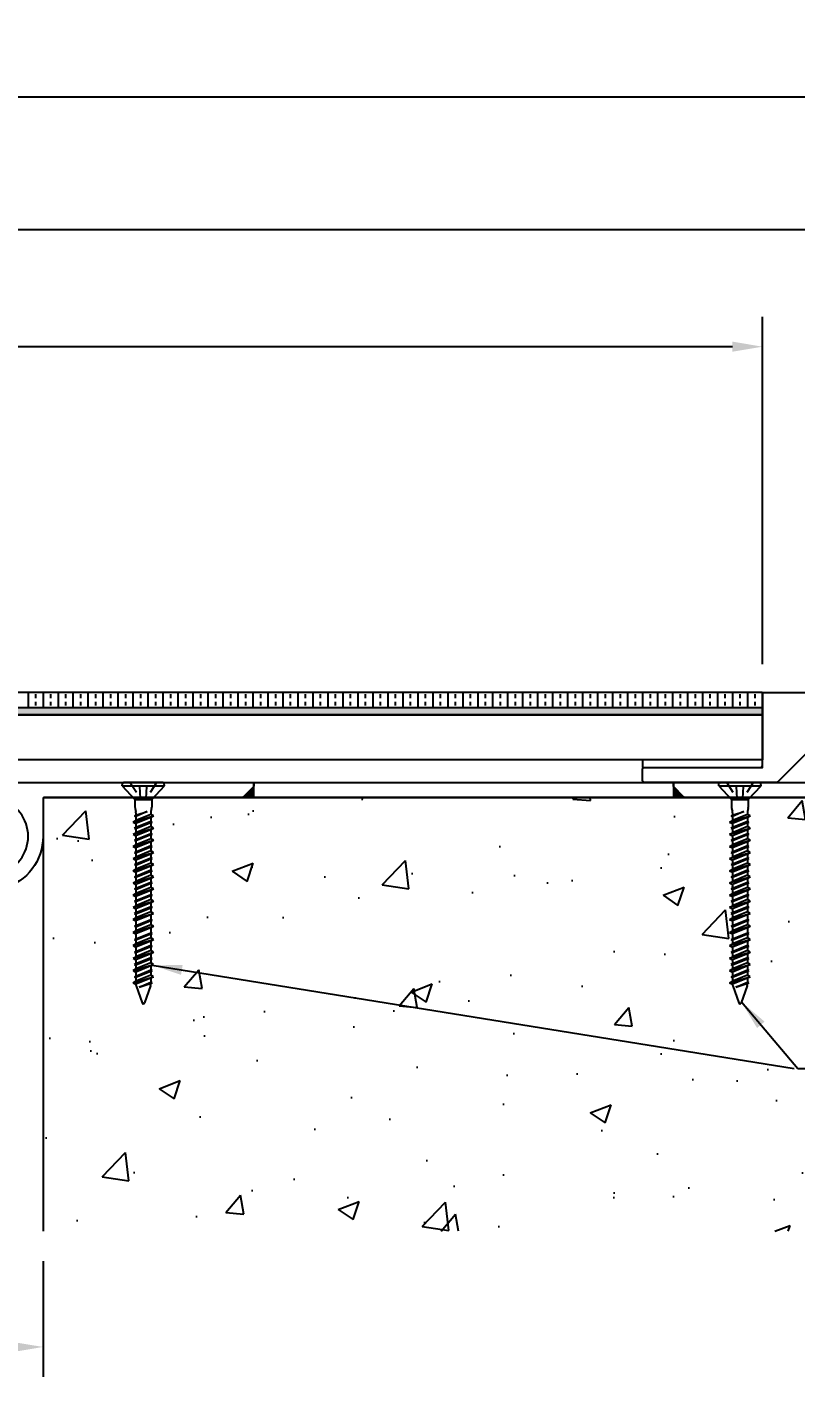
# Model space of a CAD drawing. Header units: inches. Extents: x -5.9 to 63.4, y -1.5 to 12.
# Drawn here: x 17.72 to 24.13, y -1.34 to 10.04 of the extents above; entities that cross this region are included whole.
import ezdxf

# ---------------------------------------------------------------- set-up
doc = ezdxf.new("R2010")
doc.units = ezdxf.units.IN
doc.header["$MEASUREMENT"] = 0
doc.linetypes.add('DASHED', pattern=[0.75, 0.5, -0.25])
for name, color, linetype in [('Anchors', 4, 'Continuous'), ('Conditions', 1, 'Continuous'), ('Dimensions', 3, 'Continuous'), ('Metals', 7, 'Continuous'), ('Text', 2, 'Continuous')]:
    doc.layers.add(name, color=color, linetype=linetype)
doc.styles.add('ARIAL', font='arial.ttf')
doc.dimstyles.new('Arial', dxfattribs={"dimtxt": 0.25, "dimasz": 0.25, "dimexe": 0.25, "dimexo": 0.25, "dimgap": 0.25, "dimtad": 0, "dimtih": 1, "dimtoh": 1, "dimdec": 4, "dimzin": 0, "dimdsep": 46, "dimlunit": 4, "dimtxsty": 'ARIAL', "dimcen": 0.25, "dimadec": 0, "dimazin": 0, "dimtfac": 1, "dimtdec": 4, "dimtofl": 0, "dimtmove": 0, "dimatfit": 3, "dimfxl": 0, "dimfrac": 2, "dimtolj": 1, "dimtzin": 0, "dimarcsym": 0})

# ---------------------------------------------------------------- blocks, each defined once
blk = doc.blocks.new('*D12')
at = {"layer": 'Defpoints', "color": 0}
for p in [(5.854, 0), (17.854, 0), (17.854, -0.965)]:
    blk.add_point(p, dxfattribs=at)
at = {"layer": 'Dimensions', "color": 0, "lineweight": -2}
for p, q in [((5.854, -0.25), (5.854, -1.215)), ((17.854, -0.25), (17.854, -1.215)), ((6.104, -0.965), (10.895, -0.965)), ((17.604, -0.965), (12.828, -0.965))]:
    blk.add_line(p, q, dxfattribs=at)
at = {"layer": 'Dimensions', "color": 0}
for points in [[(6.104, -0.924), (6.104, -1.007), (5.854, -0.965)], [(17.604, -0.924), (17.604, -1.007), (17.854, -0.965)]]:
    blk.add_solid(points, dxfattribs=at)
at = {"layer": 'Dimensions', "color": 0, "insert": (11.861, -0.965), "char_height": 0.25, "attachment_point": 5, "style": 'ARIAL'}
blk.add_mtext("\\A1;1'\\P [305mm]", dxfattribs=at)
blk = doc.blocks.new('*D13')
at = {"layer": 'Defpoints', "color": 0}
for p in [(25.454, 9.456), (-1.746, 4.482), (25.454, 4.482)]:
    blk.add_point(p, dxfattribs=at)
at = {"layer": 'Dimensions', "color": 0, "lineweight": -2}
for p, q in [((-1.746, 4.732), (-1.746, 9.706)), ((25.454, 4.732), (25.454, 9.706)), ((-1.496, 9.456), (10.942, 9.456)), ((25.204, 9.456), (12.887, 9.456))]:
    blk.add_line(p, q, dxfattribs=at)
at = {"layer": 'Dimensions', "color": 0}
for points in [[(-1.496, 9.498), (-1.496, 9.415), (-1.746, 9.456)], [(25.204, 9.498), (25.204, 9.415), (25.454, 9.456)]]:
    blk.add_solid(points, dxfattribs=at)
at = {"layer": 'Dimensions', "color": 0, "insert": (11.914, 9.456), "char_height": 0.25, "attachment_point": 5, "style": 'ARIAL'}
blk.add_mtext('\\A1;2\'-3 3/16"\\P [691mm]', dxfattribs=at)
blk = doc.blocks.new('A$C63CB1885')
for p, q in [((-0.176, 0), (-0.175, 0.018)), ((-0.176, 0), (0.176, 0)), ((-0.176, 0), (-0.07, -0.113)), ((-0.163, 0.029), (0.163, 0.029)), ((0.07, -0.113), (0.176, 0)), ((0.176, 0), (0.175, 0.018)), ((-0.07, -0.113), (0.07, -0.113)), ((-0.07, -0.113), (-0.07, -0.18)), ((0.07, -0.113), (0.07, -0.18)), ((-0.074, -0.251), (0.032, -0.215)), ((-0.069, -0.189), (-0.063, -0.215)), ((-0.062, -0.245), (0.032, -0.215)), ((0.032, -0.215), (-0.062, -0.257)), ((-0.062, -0.225), (-0.062, -0.245)), ((0.062, -0.225), (0.062, -0.238)), ((0.069, -0.189), (0.063, -0.215)), ((-0.086, -0.302), (0.086, -0.251)), ((-0.086, -0.302), (-0.062, -0.289)), ((-0.086, -0.302), (-0.062, -0.315)), ((-0.074, -0.251), (-0.062, -0.245)), ((-0.074, -0.251), (-0.062, -0.257)), ((-0.074, -0.353), (0.074, -0.302)), ((0.062, -0.238), (-0.062, -0.289)), ((-0.062, -0.257), (-0.062, -0.289)), ((0.062, -0.264), (-0.062, -0.315)), ((-0.062, -0.346), (0.062, -0.296)), ((0.062, -0.308), (-0.062, -0.359)), ((-0.062, -0.315), (-0.062, -0.346)), ((0.062, -0.34), (-0.062, -0.391)), ((0.086, -0.251), (0.062, -0.238)), ((0.086, -0.251), (0.062, -0.264)), ((0.062, -0.264), (0.062, -0.296)), ((0.074, -0.302), (0.062, -0.296)), ((0.074, -0.302), (0.062, -0.308)), ((0.062, -0.308), (0.062, -0.34)), ((0.086, -0.353), (0.062, -0.34)), ((-0.086, -0.403), (0.086, -0.353)), ((-0.086, -0.403), (-0.062, -0.391)), ((-0.086, -0.403), (-0.062, -0.416)), ((-0.086, -0.505), (0.086, -0.454)), ((-0.074, -0.353), (-0.062, -0.346)), ((-0.074, -0.353), (-0.062, -0.359)), ((-0.074, -0.454), (0.074, -0.403)), ((-0.074, -0.454), (-0.062, -0.448)), ((-0.074, -0.454), (-0.062, -0.46)), ((-0.062, -0.359), (-0.062, -0.391)), ((0.062, -0.366), (-0.062, -0.416)), ((-0.062, -0.448), (0.062, -0.397)), ((0.062, -0.41), (-0.062, -0.46)), ((-0.062, -0.416), (-0.062, -0.448)), ((0.062, -0.441), (-0.062, -0.492)), ((0.086, -0.353), (0.062, -0.366)), ((0.062, -0.366), (0.062, -0.397)), ((0.074, -0.403), (0.062, -0.397)), ((0.074, -0.403), (0.062, -0.41)), ((0.062, -0.41), (0.062, -0.441)), ((0.086, -0.454), (0.062, -0.441)), ((0.086, -0.454), (0.062, -0.467)), ((-0.086, -0.505), (-0.062, -0.492)), ((-0.086, -0.505), (-0.062, -0.518)), ((-0.086, -0.607), (0.086, -0.556)), ((-0.074, -0.556), (0.074, -0.505)), ((-0.074, -0.556), (-0.062, -0.55)), ((-0.074, -0.556), (-0.062, -0.562)), ((-0.062, -0.46), (-0.062, -0.492)), ((0.062, -0.467), (-0.062, -0.518)), ((-0.062, -0.55), (0.062, -0.499)), ((0.062, -0.511), (-0.062, -0.562)), ((-0.062, -0.518), (-0.062, -0.55)), ((0.062, -0.543), (-0.062, -0.594)), ((-0.062, -0.562), (-0.062, -0.594)), ((0.062, -0.569), (-0.062, -0.619)), ((0.062, -0.467), (0.062, -0.499)), ((0.074, -0.505), (0.062, -0.499)), ((0.074, -0.505), (0.062, -0.511)), ((0.062, -0.511), (0.062, -0.543)), ((0.086, -0.556), (0.062, -0.543)), ((0.086, -0.556), (0.062, -0.569)), ((0.062, -0.569), (0.062, -0.6)), ((-0.086, -0.607), (-0.062, -0.594)), ((-0.086, -0.607), (-0.062, -0.619)), ((-0.086, -0.708), (0.086, -0.657)), ((-0.074, -0.657), (0.074, -0.607)), ((-0.074, -0.657), (-0.062, -0.651)), ((-0.074, -0.657), (-0.062, -0.664)), ((-0.062, -0.651), (0.062, -0.6)), ((0.062, -0.613), (-0.062, -0.664)), ((-0.062, -0.619), (-0.062, -0.651)), ((0.062, -0.644), (-0.062, -0.695)), ((-0.062, -0.664), (-0.062, -0.695)), ((0.062, -0.67), (-0.062, -0.721)), ((0.074, -0.607), (0.062, -0.6)), ((0.074, -0.607), (0.062, -0.613)), ((0.062, -0.613), (0.062, -0.644)), ((0.086, -0.657), (0.062, -0.644)), ((0.086, -0.657), (0.062, -0.67)), ((0.062, -0.67), (0.062, -0.702)), ((-0.086, -0.708), (-0.062, -0.695)), ((-0.086, -0.708), (-0.062, -0.721)), ((-0.086, -0.81), (0.086, -0.759)), ((-0.074, -0.759), (0.074, -0.708)), ((-0.074, -0.759), (-0.062, -0.753)), ((-0.074, -0.759), (-0.062, -0.765)), ((-0.062, -0.753), (0.062, -0.702)), ((0.062, -0.714), (-0.062, -0.765)), ((-0.062, -0.721), (-0.062, -0.753)), ((0.062, -0.746), (-0.062, -0.797)), ((-0.062, -0.765), (-0.062, -0.797)), ((0.062, -0.772), (-0.062, -0.823)), ((0.074, -0.708), (0.062, -0.702)), ((0.074, -0.708), (0.062, -0.714)), ((0.062, -0.714), (0.062, -0.746)), ((0.086, -0.759), (0.062, -0.746)), ((0.086, -0.759), (0.062, -0.772)), ((0.062, -0.772), (0.062, -0.804)), ((-0.086, -0.81), (-0.062, -0.797)), ((-0.086, -0.81), (-0.062, -0.823)), ((-0.086, -0.911), (0.086, -0.86)), ((-0.086, -0.911), (-0.062, -0.898)), ((-0.074, -0.86), (0.074, -0.81)), ((-0.074, -0.86), (-0.062, -0.854)), ((-0.074, -0.86), (-0.062, -0.867)), ((-0.062, -0.854), (0.062, -0.804)), ((0.062, -0.816), (-0.062, -0.867)), ((-0.062, -0.823), (-0.062, -0.854)), ((0.062, -0.848), (-0.062, -0.898)), ((-0.062, -0.867), (-0.062, -0.898)), ((0.062, -0.873), (-0.062, -0.924)), ((-0.062, -0.956), (0.062, -0.905)), ((0.074, -0.81), (0.062, -0.804)), ((0.074, -0.81), (0.062, -0.816)), ((0.062, -0.816), (0.062, -0.848)), ((0.086, -0.86), (0.062, -0.848)), ((0.086, -0.86), (0.062, -0.873)), ((0.062, -0.873), (0.062, -0.905)), ((0.074, -0.911), (0.062, -0.905)), ((-0.086, -0.911), (-0.062, -0.924)), ((-0.086, -1.013), (0.086, -0.962)), ((-0.086, -1.013), (-0.062, -1)), ((-0.086, -1.013), (-0.062, -1.026)), ((-0.074, -0.962), (0.074, -0.911)), ((-0.074, -0.962), (-0.062, -0.956)), ((-0.074, -0.962), (-0.062, -0.968)), ((-0.074, -1.064), (0.074, -1.013)), ((0.062, -0.917), (-0.062, -0.968)), ((-0.062, -0.924), (-0.062, -0.956)), ((0.062, -0.949), (-0.062, -1)), ((-0.062, -0.968), (-0.062, -1)), ((0.062, -0.975), (-0.062, -1.026)), ((-0.062, -1.057), (0.062, -1.007)), ((0.062, -1.019), (-0.062, -1.07)), ((0.074, -0.911), (0.062, -0.917)), ((0.062, -0.917), (0.062, -0.949)), ((0.086, -0.962), (0.062, -0.949)), ((0.086, -0.962), (0.062, -0.975)), ((0.062, -0.975), (0.062, -1.007)), ((0.074, -1.013), (0.062, -1.007)), ((0.074, -1.013), (0.062, -1.019)), ((0.062, -1.019), (0.062, -1.051)), ((-0.086, -1.114), (0.086, -1.064)), ((-0.086, -1.114), (-0.062, -1.101)), ((-0.086, -1.114), (-0.062, -1.127)), ((-0.074, -1.064), (-0.062, -1.057)), ((-0.074, -1.064), (-0.062, -1.07)), ((-0.074, -1.171), (0.074, -1.121)), ((-0.062, -1.026), (-0.062, -1.057)), ((0.062, -1.051), (-0.062, -1.101)), ((-0.062, -1.07), (-0.062, -1.101)), ((0.062, -1.077), (-0.062, -1.127)), ((-0.062, -1.165), (0.062, -1.115)), ((0.062, -1.127), (-0.062, -1.178)), ((-0.062, -1.127), (-0.062, -1.165)), ((0.086, -1.064), (0.062, -1.051)), ((0.086, -1.064), (0.062, -1.077)), ((0.062, -1.077), (0.062, -1.115)), ((0.074, -1.121), (0.062, -1.115)), ((0.074, -1.121), (0.062, -1.127)), ((0.062, -1.127), (0.062, -1.159)), ((-0.086, -1.222), (0.086, -1.171)), ((-0.086, -1.222), (-0.062, -1.209)), ((-0.086, -1.222), (-0.062, -1.235)), ((-0.074, -1.171), (-0.062, -1.165)), ((-0.074, -1.171), (-0.062, -1.178)), ((-0.074, -1.282), (0.074, -1.231)), ((0.062, -1.159), (-0.062, -1.209)), ((-0.062, -1.178), (-0.062, -1.209)), ((0.062, -1.184), (-0.062, -1.235)), ((-0.062, -1.275), (0.062, -1.225)), ((-0.062, -1.235), (-0.062, -1.275)), ((0.062, -1.237), (-0.062, -1.288)), ((0.086, -1.171), (0.062, -1.159)), ((0.086, -1.171), (0.062, -1.184)), ((0.062, -1.184), (0.062, -1.225)), ((0.074, -1.231), (0.062, -1.225)), ((0.074, -1.231), (0.062, -1.237)), ((0.062, -1.237), (0.062, -1.269)), ((-0.086, -1.332), (0.086, -1.282)), ((-0.086, -1.332), (-0.062, -1.319)), ((-0.086, -1.332), (-0.062, -1.345)), ((-0.074, -1.282), (-0.062, -1.275)), ((-0.074, -1.282), (-0.062, -1.288)), ((-0.074, -1.387), (0.074, -1.336)), ((0.062, -1.269), (-0.062, -1.319)), ((-0.062, -1.288), (-0.062, -1.319)), ((0.062, -1.295), (-0.062, -1.345)), ((-0.062, -1.381), (0.062, -1.33)), ((0.062, -1.343), (-0.062, -1.393)), ((-0.062, -1.345), (-0.062, -1.381)), ((0.086, -1.282), (0.062, -1.269)), ((0.086, -1.282), (0.062, -1.295)), ((0.062, -1.295), (0.062, -1.33)), ((0.074, -1.336), (0.062, -1.33)), ((0.074, -1.336), (0.062, -1.343)), ((0.062, -1.343), (0.062, -1.374)), ((-0.086, -1.438), (0.086, -1.387)), ((-0.086, -1.438), (-0.062, -1.425)), ((-0.086, -1.438), (-0.062, -1.451)), ((-0.074, -1.387), (-0.062, -1.381)), ((-0.074, -1.387), (-0.062, -1.393)), ((-0.074, -1.489), (0.074, -1.439)), ((0.062, -1.374), (-0.062, -1.425)), ((-0.062, -1.393), (-0.062, -1.425)), ((0.062, -1.4), (-0.062, -1.451)), ((-0.062, -1.483), (0.062, -1.433)), ((0.062, -1.445), (-0.062, -1.496)), ((-0.062, -1.451), (-0.062, -1.483)), ((0.062, -1.477), (-0.062, -1.527)), ((0.086, -1.387), (0.062, -1.374)), ((0.086, -1.387), (0.062, -1.4)), ((0.062, -1.4), (0.062, -1.433)), ((0.074, -1.439), (0.062, -1.433)), ((0.074, -1.439), (0.062, -1.445)), ((0.062, -1.445), (0.062, -1.477)), ((0.086, -1.489), (0.062, -1.477)), ((-0.086, -1.54), (0.086, -1.489)), ((-0.086, -1.54), (-0.062, -1.527)), ((-0.086, -1.54), (-0.062, -1.553)), ((-0.086, -1.643), (0.086, -1.592)), ((-0.074, -1.489), (-0.062, -1.483)), ((-0.074, -1.489), (-0.062, -1.496)), ((-0.074, -1.592), (0.074, -1.541)), ((-0.074, -1.592), (-0.062, -1.586)), ((-0.074, -1.592), (-0.062, -1.598)), ((-0.062, -1.496), (-0.062, -1.527)), ((0.062, -1.502), (-0.062, -1.553)), ((-0.062, -1.586), (0.062, -1.535)), ((0.062, -1.547), (-0.062, -1.598)), ((-0.062, -1.553), (-0.062, -1.586)), ((0.062, -1.579), (-0.062, -1.63)), ((0.086, -1.489), (0.062, -1.502)), ((0.062, -1.502), (0.062, -1.535)), ((0.074, -1.541), (0.062, -1.535)), ((0.074, -1.541), (0.062, -1.547)), ((0.062, -1.547), (0.062, -1.579)), ((0.086, -1.592), (0.062, -1.579)), ((0.086, -1.592), (0.062, -1.605)), ((-0.086, -1.643), (-0.062, -1.63)), ((-0.086, -1.643), (-0.062, -1.655)), ((-0.062, -1.598), (-0.062, -1.63)), ((0.062, -1.605), (-0.062, -1.655)), ((-0.06, -1.668), (-0.01, -1.81)), ((-0.034, -1.679), (0.062, -1.636)), ((-0.034, -1.679), (0.074, -1.643)), ((0.062, -1.649), (-0.034, -1.679)), ((0.06, -1.668), (0.01, -1.81)), ((0.062, -1.605), (0.062, -1.652)), ((0.074, -1.643), (0.062, -1.636)), ((0.074, -1.643), (0.062, -1.649))]:
    blk.add_line(p, q)
at = {"linetype": 'DASHED', "ltscale": 0.025}
for p, q in [((-0.113, 0.029), (-0.024, -0.106)), ((-0.024, -0.106), (-0.031, 0.028)), ((0.024, -0.106), (0.031, 0.029)), ((0.112, 0.029), (0.024, -0.106)), ((-0.024, -0.106), (0.024, -0.106))]:
    blk.add_line(p, q, dxfattribs=at)
for centre, radius, start, end in [((-0.163, 0.017), 0.0112, 90, 175), ((0.163, 0.017), 0.0112, 5, 90), ((-0.023, -0.18), 0.0465, 180, 191.9357), ((-0.109, -0.225), 0.0465, 0, 11.9357), ((0.109, -0.225), 0.0465, 168.0643, 180), ((0.023, -0.18), 0.0465, 348.0643, 0), ((-0.016, -1.652), 0.0465, 183.9476, 199.3058), ((0.016, -1.652), 0.0465, 340.6942, 0), ((0, -1.806), 0.0106, 204.1001, 335.8999)]:
    blk.add_arc(centre, radius, start, end)
blk = doc.blocks.new('TF316134')
blk.add_blockref('A$C63CB1885', (0, -0.0285))
blk = doc.blocks.new('NB703')
at = {"linetype": 'Continuous', "flags": 128}
blk.add_lwpolyline([(-0.552, 0), (0.553, 0, 0.414214), (0.563, 0.01), (0.563, 0.74, -0.414214), (0.573, 0.75), (0.882, 0.75, -0.198912), (0.889, 0.747), (1.555, 0.08, -0.065543), (1.557, 0.078), (1.599, 0.005, 0.267949), (1.608, 0), (2.686, 0, 0.198912), (2.693, 0.003), (2.78, 0.09), (2.78, 0.115, 0.414214), (2.77, 0.125), (1.68, 0.125, -0.267949), (1.671, 0.13), (1.657, 0.155, 0.065543), (1.655, 0.157), (0.94, 0.872, 0.198912), (0.933, 0.875), (0.447, 0.875, 0.414214), (0.437, 0.865), (0.437, 0.135, -0.414214), (0.428, 0.125), (-0.552, 0.125, 0.414214), (-0.562, 0.115), (-0.562, 0.01, 0.414214)], format="xyb", close=True, dxfattribs=at)
blk = doc.blocks.new('*D17')
at = {"layer": 'Defpoints', "color": 0}
for p in [(-1, 8.349), (-1, 4.477), (24.708, 4.477)]:
    blk.add_point(p, dxfattribs=at)
at = {"layer": 'Dimensions', "color": 0, "lineweight": -2}
for p, q in [((-1, 4.727), (-1, 8.599)), ((24.708, 4.727), (24.708, 8.599)), ((-0.75, 8.349), (10.802, 8.349)), ((24.458, 8.349), (12.942, 8.349))]:
    blk.add_line(p, q, dxfattribs=at)
at = {"layer": 'Dimensions', "color": 0}
for points in [[(-0.75, 8.391), (-0.75, 8.308), (-1, 8.349)], [(24.458, 8.391), (24.458, 8.308), (24.708, 8.349)]]:
    blk.add_solid(points, dxfattribs=at)
at = {"layer": 'Dimensions', "color": 0, "insert": (11.872, 8.349), "char_height": 0.25, "attachment_point": 5, "style": 'ARIAL'}
blk.add_mtext('\\A1;2\'-1 11/16"\\P [653mm]', dxfattribs=at)
blk = doc.blocks.new('PS212A')
at = {"linetype": 'Continuous', "flags": 128}
blk.add_lwpolyline([(0.45, 0.125), (-1.747, 0.125, 0.414214), (-1.757, 0.115), (-1.757, 0.094, 0.198912), (-1.754, 0.087), (-1.67, 0.003, 0.198912), (-1.663, 0), (-0.01, 0, -0.414214), (0, -0.01), (0, -0.325, 0.758338), (0.834, -0.559, 0.420887), (0.831, -0.545), (0.74, -0.492, 0.405496), (0.726, -0.496, -3.520953), (0.726, -0.154, 0.405496), (0.74, -0.158), (0.831, -0.105, 0.420887), (0.834, -0.091, 0.261868)], format="xyb", close=True, dxfattribs=at)
blk = doc.blocks.new('NBT123')
blk.add_lwpolyline([(-0.985, 0.61, 0.414214), (-1, 0.625), (-1.824, 0.625, 0.668179), (-1.834, 0.599), (-1.114, -0.121, 0.198912), (-1.104, -0.125), (0, -0.125, 0.414214), (0.015, -0.11), (0.015, -0.015, 0.414214), (0, 0), (-0.97, 0, -0.414214), (-0.985, 0.015)], format="xyb", close=True)
blk = doc.blocks.new('*D20')
at = {"layer": 'Defpoints', "color": 0}
for p in [(23.854, 7.375), (-0.146, 4.477), (23.854, 4.477)]:
    blk.add_point(p, dxfattribs=at)
at = {"layer": 'Dimensions', "color": 0, "lineweight": -2}
for p, q in [((-0.146, 4.727), (-0.146, 7.625)), ((23.854, 4.727), (23.854, 7.625)), ((0.104, 7.375), (10.932, 7.375)), ((23.604, 7.375), (12.865, 7.375))]:
    blk.add_line(p, q, dxfattribs=at)
at = {"layer": 'Dimensions', "color": 0}
for points in [[(0.104, 7.417), (0.104, 7.333), (-0.146, 7.375)], [(23.604, 7.417), (23.604, 7.333), (23.854, 7.375)]]:
    blk.add_solid(points, dxfattribs=at)
at = {"layer": 'Dimensions', "color": 0, "insert": (11.898, 7.375), "char_height": 0.25, "attachment_point": 5, "style": 'ARIAL'}
blk.add_mtext("\\A1;2'\\P [610mm]", dxfattribs=at)
blk = doc.blocks.new('*U34')
for p, q in [((24, 0.125), (0, 0.125)), ((17.875, 0.125), (17.875, 0)), ((18, 0.125), (18, 0)), ((18.125, 0.125), (18.125, 0)), ((18.25, 0.125), (18.25, 0)), ((18.375, 0.125), (18.375, 0)), ((18.5, 0.125), (18.5, 0)), ((18.625, 0.125), (18.625, 0)), ((18.75, 0.125), (18.75, 0)), ((18.875, 0.125), (18.875, 0)), ((19, 0.125), (19, 0)), ((19.125, 0.125), (19.125, 0)), ((19.25, 0.125), (19.25, 0)), ((19.375, 0.125), (19.375, 0)), ((19.5, 0.125), (19.5, 0)), ((19.625, 0.125), (19.625, 0)), ((19.75, 0.125), (19.75, 0)), ((19.875, 0.125), (19.875, 0)), ((20, 0.125), (20, 0)), ((20.125, 0.125), (20.125, 0)), ((20.25, 0.125), (20.25, 0)), ((20.375, 0.125), (20.375, 0)), ((20.5, 0.125), (20.5, 0)), ((20.625, 0.125), (20.625, 0)), ((20.75, 0.125), (20.75, 0)), ((20.875, 0.125), (20.875, 0)), ((21, 0.125), (21, 0)), ((21.125, 0.125), (21.125, 0)), ((21.25, 0.125), (21.25, 0)), ((21.375, 0.125), (21.375, 0)), ((21.5, 0.125), (21.5, 0)), ((21.625, 0.125), (21.625, 0)), ((21.75, 0.125), (21.75, 0)), ((21.875, 0.125), (21.875, 0)), ((22, 0.125), (22, 0)), ((22.125, 0.125), (22.125, 0)), ((22.25, 0.125), (22.25, 0)), ((22.375, 0.125), (22.375, 0)), ((22.5, 0.125), (22.5, 0)), ((22.625, 0.125), (22.625, 0)), ((22.75, 0.125), (22.75, 0)), ((22.875, 0.125), (22.875, 0)), ((23, 0.125), (23, 0)), ((23.125, 0.125), (23.125, 0)), ((23.25, 0.125), (23.25, 0)), ((23.375, 0.125), (23.375, 0)), ((23.5, 0.125), (23.5, 0)), ((23.625, 0.125), (23.625, 0)), ((23.75, 0.125), (23.75, 0)), ((23.875, 0.125), (23.875, 0)), ((24, 0), (24, 0.125)), ((24, 0.125), (24, 0)), ((24, 0.125), (24, 0)), ((0, 0), (24, 0)), ((17.9375, 0.109375), (17.9375, 0.078125)), ((17.9375, 0.046875), (17.9375, 0.015625)), ((18.0625, 0.109375), (18.0625, 0.078125)), ((18.0625, 0.046875), (18.0625, 0.015625)), ((18.1875, 0.109375), (18.1875, 0.078125)), ((18.1875, 0.046875), (18.1875, 0.015625)), ((18.3125, 0.109375), (18.3125, 0.078125)), ((18.3125, 0.046875), (18.3125, 0.015625)), ((18.4375, 0.109375), (18.4375, 0.078125)), ((18.4375, 0.046875), (18.4375, 0.015625)), ((18.5625, 0.109375), (18.5625, 0.078125)), ((18.5625, 0.046875), (18.5625, 0.015625)), ((18.6875, 0.109375), (18.6875, 0.078125)), ((18.6875, 0.046875), (18.6875, 0.015625)), ((18.8125, 0.109375), (18.8125, 0.078125)), ((18.8125, 0.046875), (18.8125, 0.015625)), ((18.9375, 0.109375), (18.9375, 0.078125)), ((18.9375, 0.046875), (18.9375, 0.015625)), ((19.0625, 0.109375), (19.0625, 0.078125)), ((19.0625, 0.046875), (19.0625, 0.015625)), ((19.1875, 0.109375), (19.1875, 0.078125)), ((19.1875, 0.046875), (19.1875, 0.015625)), ((19.3125, 0.109375), (19.3125, 0.078125)), ((19.3125, 0.046875), (19.3125, 0.015625)), ((19.4375, 0.109375), (19.4375, 0.078125)), ((19.4375, 0.046875), (19.4375, 0.015625)), ((19.5625, 0.109375), (19.5625, 0.078125)), ((19.5625, 0.046875), (19.5625, 0.015625)), ((19.6875, 0.109375), (19.6875, 0.078125)), ((19.6875, 0.046875), (19.6875, 0.015625)), ((19.8125, 0.109375), (19.8125, 0.078125)), ((19.8125, 0.046875), (19.8125, 0.015625)), ((19.9375, 0.109375), (19.9375, 0.078125)), ((19.9375, 0.046875), (19.9375, 0.015625)), ((20.0625, 0.109375), (20.0625, 0.078125)), ((20.0625, 0.046875), (20.0625, 0.015625)), ((20.1875, 0.109375), (20.1875, 0.078125)), ((20.1875, 0.046875), (20.1875, 0.015625)), ((20.3125, 0.109375), (20.3125, 0.078125)), ((20.3125, 0.046875), (20.3125, 0.015625)), ((20.4375, 0.109375), (20.4375, 0.078125)), ((20.4375, 0.046875), (20.4375, 0.015625)), ((20.5625, 0.109375), (20.5625, 0.078125)), ((20.5625, 0.046875), (20.5625, 0.015625)), ((20.6875, 0.109375), (20.6875, 0.078125)), ((20.6875, 0.046875), (20.6875, 0.015625)), ((20.8125, 0.109375), (20.8125, 0.078125)), ((20.8125, 0.046875), (20.8125, 0.015625)), ((20.9375, 0.109375), (20.9375, 0.078125)), ((20.9375, 0.046875), (20.9375, 0.015625)), ((21.0625, 0.109375), (21.0625, 0.078125)), ((21.0625, 0.046875), (21.0625, 0.015625)), ((21.1875, 0.109375), (21.1875, 0.078125)), ((21.1875, 0.046875), (21.1875, 0.015625)), ((21.3125, 0.109375), (21.3125, 0.078125)), ((21.3125, 0.046875), (21.3125, 0.015625)), ((21.4375, 0.109375), (21.4375, 0.078125)), ((21.4375, 0.046875), (21.4375, 0.015625)), ((21.5625, 0.109375), (21.5625, 0.078125)), ((21.5625, 0.046875), (21.5625, 0.015625)), ((21.6875, 0.109375), (21.6875, 0.078125)), ((21.6875, 0.046875), (21.6875, 0.015625)), ((21.8125, 0.109375), (21.8125, 0.078125)), ((21.8125, 0.046875), (21.8125, 0.015625)), ((21.9375, 0.109375), (21.9375, 0.078125)), ((21.9375, 0.046875), (21.9375, 0.015625)), ((22.0625, 0.109375), (22.0625, 0.078125)), ((22.0625, 0.046875), (22.0625, 0.015625)), ((22.1875, 0.109375), (22.1875, 0.078125)), ((22.1875, 0.046875), (22.1875, 0.015625)), ((22.3125, 0.109375), (22.3125, 0.078125)), ((22.3125, 0.046875), (22.3125, 0.015625)), ((22.4375, 0.109375), (22.4375, 0.078125)), ((22.4375, 0.046875), (22.4375, 0.015625)), ((22.5625, 0.109375), (22.5625, 0.078125)), ((22.5625, 0.046875), (22.5625, 0.015625)), ((22.6875, 0.109375), (22.6875, 0.078125)), ((22.6875, 0.046875), (22.6875, 0.015625)), ((22.8125, 0.109375), (22.8125, 0.078125)), ((22.8125, 0.046875), (22.8125, 0.015625)), ((22.9375, 0.109375), (22.9375, 0.078125)), ((22.9375, 0.046875), (22.9375, 0.015625)), ((23.0625, 0.109375), (23.0625, 0.078125)), ((23.0625, 0.046875), (23.0625, 0.015625)), ((23.1875, 0.109375), (23.1875, 0.078125)), ((23.1875, 0.046875), (23.1875, 0.015625)), ((23.3125, 0.109375), (23.3125, 0.078125)), ((23.3125, 0.046875), (23.3125, 0.015625)), ((23.4375, 0.109375), (23.4375, 0.078125)), ((23.4375, 0.046875), (23.4375, 0.015625)), ((23.5625, 0.109375), (23.5625, 0.078125)), ((23.5625, 0.046875), (23.5625, 0.015625)), ((23.6875, 0.109375), (23.6875, 0.078125)), ((23.6875, 0.046875), (23.6875, 0.015625)), ((23.8125, 0.109375), (23.8125, 0.078125)), ((23.8125, 0.046875), (23.8125, 0.015625)), ((23.9375, 0.109375), (23.9375, 0.078125)), ((23.9375, 0.046875), (23.9375, 0.015625))]:
    blk.add_line(p, q)

msp = doc.modelspace()

# ---------------------------------------------------------------- hatches: boundary and pattern name
for points in [[(19.60813, 3.70438, 0.19891237), (19.61106, 3.71145), (19.61106, 3.61733), (19.51693, 3.61733, 0.19891237), (19.524, 3.62026)], [(23.11399, 3.70438, -0.19891237), (23.11106, 3.71145), (23.11106, 3.61733), (23.20518, 3.61733, -0.19891237), (23.19811, 3.62026)]]:
    msp.add_hatch(color=253).paths.add_polyline_path(points)
at = {"layer": 'Conditions'}
msp.add_hatch(color=256, dxfattribs=at).paths.add_polyline_path([(-0.14614, 4.36733), (-0.14614, 4.30483), (23.85386, 4.30483), (23.85386, 4.36733)])
h = msp.add_hatch(dxfattribs=at)
h.set_pattern_fill('AR-CONC', color=256, scale=0.25, style=0)
h.paths.add_polyline_path([(25.89131, 2.7524), (25.89131, 2.78409), (25.86731, 2.79702), (25.89131, 2.80994), (25.89131, 2.84163), (25.87828, 2.84865), (25.89131, 2.85396), (25.89131, 2.88565), (25.86731, 2.89858), (25.89131, 2.9115), (25.89131, 2.9432), (25.87828, 2.95021), (25.89131, 2.95552), (25.89131, 2.98722), (25.86731, 3.00014), (25.89131, 3.01307), (25.89131, 3.04476), (25.87828, 3.05177), (25.89131, 3.05709), (25.89131, 3.08878), (25.86731, 3.1017), (25.89131, 3.11463), (25.89131, 3.14632), (25.87828, 3.15334), (25.89131, 3.15865), (25.89131, 3.19034), (25.86731, 3.20327), (25.89131, 3.21619), (25.89131, 3.24788), (25.87828, 3.2549), (25.89131, 3.26021), (25.89131, 3.2919), (25.86731, 3.30483), (25.89131, 3.31775), (25.89131, 3.34945), (25.87828, 3.35646), (25.89131, 3.36177), (25.89131, 3.39347), (25.86731, 3.40639), (25.89131, 3.41932), (25.89131, 3.45101), (25.87828, 3.45802), (25.89131, 3.46334), (25.89131, 3.49503), (25.86731, 3.50795), (25.89131, 3.52088), (25.89131, 3.55257), (25.87697, 3.56029), (25.88583, 3.56314, 0.32528928), (25.87826, 3.61733), (23.75092, 3.61733), (23.73578, 3.60133), (23.73578, 3.52937), (23.72928, 3.49865, 0.13295553), (23.73064, 3.47439), (23.75228, 3.46273), (23.72828, 3.44981), (23.72828, 3.41812), (23.7413, 3.4111), (23.72828, 3.40579), (23.72828, 3.3741), (23.75228, 3.36117), (23.57978, 3.31039), (23.60379, 3.32332), (23.60379, 3.35501), (23.59075, 3.36202), (23.60378, 3.36734), (23.60378, 3.39903), (23.57978, 3.41195), (23.60378, 3.42488), (23.60378, 3.45657), (23.58943, 3.46429), (23.5983, 3.46714, 0.26122448), (23.60167, 3.5125, -0.0696153), (23.59728, 3.52462), (23.60872, 3.47049), (23.73167, 3.50995), (23.73477, 3.52462, 0.05212645), (23.73578, 3.53423), (23.73578, 3.60133), (23.59628, 3.60133), (23.59628, 3.53423, 0.128787), (23.59838, 3.51076, -0.0696153), (23.60277, 3.49865), (23.59628, 3.52937), (23.59628, 3.60133), (23.58113, 3.61733), (18.77529, 3.61733), (18.76015, 3.60133), (18.76015, 3.52937), (18.75365, 3.49865, 0.13295553), (18.75501, 3.47439), (18.77665, 3.46273), (18.75265, 3.44981), (18.75265, 3.41812), (18.76567, 3.4111), (18.75265, 3.40579), (18.75265, 3.3741), (18.77665, 3.36117), (18.60415, 3.31039), (18.62816, 3.32332), (18.62816, 3.35501), (18.61513, 3.36202), (18.62816, 3.36734), (18.62815, 3.39903), (18.60415, 3.41195), (18.62815, 3.42488), (18.62815, 3.45657), (18.61381, 3.46429), (18.62267, 3.46714, 0.26122448), (18.62604, 3.5125, -0.0696153), (18.62165, 3.52462), (18.6331, 3.47049), (18.75604, 3.50995), (18.75914, 3.52462, 0.05212645), (18.76015, 3.53423), (18.76015, 3.60133), (18.62065, 3.60133), (18.62065, 3.53423, 0.128787), (18.62276, 3.51076, -0.0696153), (18.62714, 3.49865), (18.62065, 3.52937), (18.62065, 3.60133), (18.6055, 3.61733), (17.86386, 3.61733, 0.41421356), (17.85386, 3.60733), (17.85386, 0), (28.45352, 0), (28.45352, 4.30483), (26.60356, 4.30483), (26.60356, 3.61733), (26.02886, 3.61733, 0.27897821), (26.01817, 3.57039), (26.03981, 3.55873), (26.01581, 3.54581), (26.01581, 3.51412), (26.02883, 3.5071), (26.01581, 3.50179), (26.01581, 3.4701), (26.03981, 3.45717), (26.01581, 3.44425), (26.01581, 3.41255), (26.02883, 3.40554), (26.01581, 3.40023), (26.01581, 3.36853), (26.03981, 3.35561), (26.01581, 3.34269), (26.01581, 3.31099), (26.02883, 3.30398), (26.01581, 3.29867), (26.01581, 3.26697), (26.03981, 3.25405), (26.01581, 3.24112), (26.01581, 3.20943), (26.02883, 3.20242), (26.01581, 3.1971), (26.01581, 3.16541), (26.03981, 3.15248), (26.01581, 3.13956), (26.01581, 3.10787), (26.02883, 3.10085), (26.01581, 3.09554), (26.01581, 3.06385), (26.03981, 3.05092), (26.01581, 3.038), (26.01581, 3.0063), (26.02883, 2.99929), (26.01581, 2.99398), (26.01581, 2.96228), (26.03981, 2.94936), (26.01581, 2.93644), (26.01581, 2.90474), (26.02883, 2.89773), (26.01581, 2.89242), (26.01581, 2.86072), (26.03981, 2.8478), (26.01581, 2.83487), (26.01581, 2.80318), (26.02883, 2.79617), (26.01581, 2.79085), (26.01581, 2.75916), (26.03981, 2.74623), (26.01581, 2.73331), (26.01581, 2.70943), (26.02883, 2.70242), (26.01581, 2.6971), (26.01581, 2.66541), (26.03981, 2.65248), (26.01581, 2.63956), (26.01581, 2.60787), (26.02883, 2.60085), (26.01581, 2.59554), (26.01581, 2.56385), (26.03981, 2.55092), (26.01581, 2.538), (26.01581, 2.5063), (26.02883, 2.49929), (26.01581, 2.49398), (26.01581, 2.46228), (26.03981, 2.44936), (26.01581, 2.43644), (26.01581, 2.40474), (26.02883, 2.39773), (26.01581, 2.39242), (26.01581, 2.36072), (26.03981, 2.3478), (26.01581, 2.33487), (26.01581, 2.30318), (26.02883, 2.29617), (26.01581, 2.29085), (26.01581, 2.25916), (26.03981, 2.24623), (26.01581, 2.23331), (26.01581, 2.20162), (26.03014, 2.1939), (26.01581, 2.18929), (26.01581, 2.14876), (25.96378, 2.00024, -0.70927499), (25.94392, 1.99858), (25.89131, 2.14876), (25.89131, 2.18253), (25.86731, 2.19545), (25.89131, 2.20838), (25.89131, 2.24007), (25.87828, 2.24709), (25.89131, 2.2524), (25.89131, 2.28409), (25.86731, 2.29702), (25.89131, 2.30994), (25.89131, 2.34163), (25.87828, 2.34865), (25.89131, 2.35396), (25.89131, 2.38565), (25.86731, 2.39858), (25.89131, 2.4115), (25.89131, 2.4432), (25.87828, 2.45021), (25.89131, 2.45552), (25.89131, 2.48722), (25.86731, 2.50014), (25.89131, 2.51307), (25.89131, 2.54476), (25.87828, 2.55177), (25.89131, 2.55709), (25.89131, 2.58878), (25.86731, 2.6017), (25.89131, 2.61463), (25.89131, 2.64632), (25.87828, 2.65334), (25.89131, 2.65865), (25.89131, 2.68253), (25.86731, 2.69545), (25.89131, 2.70838), (25.89131, 2.74007), (25.87828, 2.74709)])
h.paths.add_polyline_path([(18.77665, 2.7518), (18.75265, 2.73887), (18.75265, 2.70718), (18.76567, 2.70017), (18.75265, 2.69485), (18.75265, 2.66316), (18.77665, 2.65023), (18.75265, 2.63731), (18.75265, 2.5993), (18.76567, 2.59229), (18.75265, 2.58697), (18.75265, 2.55528), (18.77665, 2.54235), (18.75265, 2.52943), (18.75265, 2.48917), (18.76567, 2.48216), (18.75265, 2.47684), (18.75265, 2.44515), (18.77665, 2.43223), (18.75265, 2.4193), (18.75265, 2.38354), (18.76567, 2.37653), (18.75265, 2.37121), (18.75265, 2.33952), (18.77665, 2.32659), (18.75265, 2.31367), (18.75265, 2.28128), (18.76567, 2.27426), (18.75265, 2.26895), (18.75265, 2.23726), (18.77665, 2.22433), (18.75265, 2.21141), (18.75265, 2.17902), (18.76567, 2.172), (18.75265, 2.16669), (18.75265, 2.135), (18.77665, 2.12207), (18.75265, 2.10915), (18.75265, 2.07745), (18.76698, 2.06973), (18.75265, 2.06513), (18.75265, 2.0537), (18.70062, 1.90519, -0.70927499), (18.68076, 1.90352), (18.62613, 2.05945), (18.60415, 2.07129), (18.62826, 2.08427), (18.62825, 2.11595), (18.62816, 2.11591), (18.61513, 2.12292), (18.62825, 2.12827), (18.62825, 2.16058), (18.60415, 2.17355), (18.62825, 2.18653), (18.62825, 2.21821), (18.62816, 2.21817), (18.61513, 2.22518), (18.62824, 2.23053), (18.62824, 2.26284), (18.60415, 2.27581), (18.62824, 2.28879), (18.62824, 2.32046), (18.62816, 2.32043), (18.61513, 2.32744), (18.62824, 2.33279), (18.62823, 2.36848), (18.60415, 2.38145), (18.62823, 2.39441), (18.62823, 2.42609), (18.62816, 2.42606), (18.61513, 2.43308), (18.62823, 2.43842), (18.62823, 2.47861), (18.60415, 2.49157), (18.62822, 2.50454), (18.62822, 2.53622), (18.62816, 2.53619), (18.61513, 2.5432), (18.62822, 2.54854), (18.62822, 2.5865), (18.60415, 2.59945), (18.62822, 2.61241), (18.62821, 2.64409), (18.62816, 2.64407), (18.61513, 2.65108), (18.62821, 2.65642), (18.62821, 2.68806), (18.60415, 2.70102), (18.62821, 2.71397), (18.62821, 2.74565), (18.62816, 2.74563), (18.61513, 2.75265), (18.6282, 2.75798), (18.6282, 2.78963), (18.60415, 2.80258), (18.6282, 2.81553), (18.6282, 2.84721), (18.62816, 2.8472), (18.61513, 2.85421), (18.6282, 2.85954), (18.62819, 2.8912), (18.60415, 2.90414), (18.62819, 2.91709), (18.62819, 2.94877), (18.62816, 2.94876), (18.61513, 2.95577), (18.62819, 2.9611), (18.62819, 2.99276), (18.60415, 3.0057), (18.62818, 3.01865), (18.62818, 3.05033), (18.62816, 3.05032), (18.61513, 3.05733), (18.62818, 3.06266), (18.62818, 3.09433), (18.60415, 3.10727), (18.62818, 3.1202), (18.62817, 3.15189), (18.62816, 3.15188), (18.61513, 3.1589), (18.62817, 3.16422), (18.62817, 3.1959), (18.60415, 3.20883), (18.62817, 3.22176), (18.62817, 3.25345), (18.62816, 3.25345), (18.61513, 3.26046), (18.62816, 3.26578), (18.62816, 3.29747), (18.75265, 3.34825), (18.75265, 3.31655), (18.76567, 3.30954), (18.75265, 3.30423), (18.75265, 3.27253), (18.77665, 3.25961), (18.75265, 3.24669), (18.75265, 3.21499), (18.76567, 3.20798), (18.75265, 3.20267), (18.75265, 3.17097), (18.77665, 3.15805), (18.75265, 3.14512), (18.75265, 3.11343), (18.76567, 3.10642), (18.75265, 3.1011), (18.75265, 3.06941), (18.77665, 3.05648), (18.75265, 3.04356), (18.75265, 3.01187), (18.76567, 3.00485), (18.75265, 2.99954), (18.75265, 2.96785), (18.77665, 2.95492), (18.75265, 2.942), (18.75265, 2.9103), (18.76567, 2.90329), (18.75265, 2.89798), (18.75265, 2.86628), (18.77665, 2.85336), (18.75265, 2.84044), (18.75265, 2.80874), (18.76567, 2.80173), (18.75265, 2.79642), (18.75265, 2.76472)], flags=16)
h.paths.add_polyline_path([(23.57978, 2.70102), (23.60383, 2.71397), (23.60383, 2.74565), (23.60379, 2.74563), (23.59075, 2.75265), (23.60383, 2.75798), (23.60383, 2.78963), (23.57978, 2.80258), (23.60383, 2.81553), (23.60382, 2.84721), (23.60379, 2.8472), (23.59075, 2.85421), (23.60382, 2.85954), (23.60382, 2.8912), (23.57978, 2.90414), (23.60382, 2.91709), (23.60382, 2.94877), (23.60379, 2.94876), (23.59075, 2.95577), (23.60382, 2.9611), (23.60381, 2.99276), (23.57978, 3.0057), (23.60381, 3.01865), (23.60381, 3.05033), (23.60379, 3.05032), (23.59075, 3.05733), (23.60381, 3.06266), (23.60381, 3.09433), (23.57978, 3.10727), (23.6038, 3.1202), (23.6038, 3.15189), (23.60379, 3.15188), (23.59075, 3.1589), (23.6038, 3.16422), (23.6038, 3.1959), (23.57978, 3.20883), (23.6038, 3.22176), (23.60379, 3.25345), (23.60379, 3.25345), (23.59075, 3.26046), (23.60379, 3.26578), (23.60379, 3.29747), (23.72828, 3.34825), (23.72828, 3.31655), (23.7413, 3.30954), (23.72828, 3.30423), (23.72828, 3.27253), (23.75228, 3.25961), (23.72828, 3.24669), (23.72828, 3.21499), (23.7413, 3.20798), (23.72828, 3.20267), (23.72828, 3.17097), (23.75228, 3.15805), (23.72828, 3.14512), (23.72828, 3.11343), (23.7413, 3.10642), (23.72828, 3.1011), (23.72828, 3.06941), (23.75228, 3.05648), (23.72828, 3.04356), (23.72828, 3.01187), (23.7413, 3.00485), (23.72828, 2.99954), (23.72828, 2.96785), (23.75228, 2.95492), (23.72828, 2.942), (23.72828, 2.9103), (23.7413, 2.90329), (23.72828, 2.89798), (23.72828, 2.86628), (23.75228, 2.85336), (23.72828, 2.84044), (23.72828, 2.80874), (23.7413, 2.80173), (23.72828, 2.79642), (23.72828, 2.76472), (23.75228, 2.7518), (23.72828, 2.73887), (23.72828, 2.70718), (23.7413, 2.70017), (23.72828, 2.69485), (23.72828, 2.66316), (23.75228, 2.65023), (23.72828, 2.63731), (23.72828, 2.5993), (23.7413, 2.59229), (23.72828, 2.58697), (23.72828, 2.55528), (23.75228, 2.54235), (23.72828, 2.52943), (23.72828, 2.48917), (23.7413, 2.48216), (23.72828, 2.47684), (23.72828, 2.44515), (23.75228, 2.43223), (23.72828, 2.4193), (23.72828, 2.38354), (23.7413, 2.37653), (23.72828, 2.37121), (23.72828, 2.33952), (23.75228, 2.32659), (23.72828, 2.31367), (23.72828, 2.28128), (23.7413, 2.27426), (23.72828, 2.26895), (23.72828, 2.23726), (23.75228, 2.22433), (23.72828, 2.21141), (23.72828, 2.17902), (23.7413, 2.172), (23.72828, 2.16669), (23.72828, 2.135), (23.75228, 2.12207), (23.72828, 2.10915), (23.72828, 2.07745), (23.74261, 2.06973), (23.72828, 2.06513), (23.72828, 2.0537), (23.67625, 1.90519, -0.70927499), (23.65638, 1.90352), (23.60176, 2.05945), (23.57978, 2.07129), (23.60388, 2.08427), (23.60388, 2.11595), (23.60379, 2.11591), (23.59075, 2.12292), (23.60388, 2.12827), (23.60388, 2.16058), (23.57978, 2.17355), (23.60388, 2.18653), (23.60387, 2.21821), (23.60379, 2.21817), (23.59075, 2.22518), (23.60387, 2.23053), (23.60387, 2.26284), (23.57978, 2.27581), (23.60387, 2.28879), (23.60387, 2.32046), (23.60379, 2.32043), (23.59075, 2.32744), (23.60386, 2.33279), (23.60386, 2.36848), (23.57978, 2.38145), (23.60386, 2.39441), (23.60386, 2.42609), (23.60379, 2.42606), (23.59075, 2.43308), (23.60386, 2.43842), (23.60385, 2.47861), (23.57978, 2.49157), (23.60385, 2.50454), (23.60385, 2.53622), (23.60379, 2.53619), (23.59075, 2.5432), (23.60385, 2.54854), (23.60384, 2.5865), (23.57978, 2.59945), (23.60384, 2.61241), (23.60384, 2.64409), (23.60379, 2.64407), (23.59075, 2.65108), (23.60384, 2.65642), (23.60384, 2.68806)], flags=16)
h.paths.add_polyline_path([(27.0673, 2.01175), (30.01392, 2.01175), (30.01392, 2.94802), (27.0673, 2.94802)], flags=9)
h.paths.add_polyline_path([(24.51496, 0.91864), (27.46159, 0.91864), (27.46159, 1.85492), (24.51496, 1.85492)], flags=24)
h.paths.add_polyline_path([(27.07703, 3.2116), (30.58248, 3.2116), (30.58248, 4.14618), (27.07703, 4.14618)], flags=9)

# ---------------------------------------------------------------- linework, layer by layer
for q in [(17.85386, 0), (26.60386, 3.61733)]:
    msp.add_line((17.85386, 3.61733), q, dxfattribs=at)
msp.add_lwpolyline([(-0.14614, 4.36733), (23.85386, 4.36733), (23.85386, 4.30483), (-0.14614, 4.30483)], close=True, dxfattribs=at)
at = {"layer": 'Metals'}
for points in [[(-0.14614, 4.30483), (23.85386, 4.30483), (23.85386, 3.92983), (-0.14614, 3.92983)], [(22.85386, 3.86733), (23.85386, 3.86733), (23.85386, 3.92983), (22.85386, 3.92983)], [(23.11106, 3.61733), (19.61106, 3.61733), (19.61106, 3.74233), (23.11106, 3.74233)]]:
    msp.add_lwpolyline(points, close=True, dxfattribs=at)

# ---------------------------------------------------------------- block references
at = {"layer": 'Anchors'}
for p in [(18.6904, 3.74233), (23.66603, 3.74233)]:
    msp.add_blockref('TF316134', p, dxfattribs=at)
at = {"layer": 'Conditions'}
msp.add_blockref('*U34', (-0.14614, 4.36733), dxfattribs=at)
at = {"layer": 'Metals', "xscale": -1}
for name, p in [('NBT123', (22.86886, 3.86733)), ('NB703', (25.89106, 3.61733)), ('PS212A', (17.85386, 3.61733))]:
    msp.add_blockref(name, p, dxfattribs=at)

# ---------------------------------------------------------------- dimensions: what is measured, and where the dimension line sits
at = {"layer": 'Dimensions'}
for base, p1, p2, picture, middle in [((25.45356, 9.45646), (-1.74583, 4.48233), (25.45356, 4.48233), '*D13', (11.91448, 9.45646)), ((-0.99992, 8.34938), (24.70765, 4.47733), (-0.99992, 4.47733), '*D17', (11.87205, 8.34938)), ((23.85386, 7.37515), (-0.14614, 4.47733), (23.85386, 4.47733), '*D20', (11.8981, 7.37515)), ((17.85386, -0.96535), (5.85386, 0), (17.85386, 0), '*D12', (11.86103, -0.96535))]:
    dim = msp.add_linear_dim(base=base, p1=p1, p2=p2, dimstyle='Arial', override={"dimpost": '\\X'}, dxfattribs=at)
    dim.commit()
    dim.dimension.update_dxf_attribs({"geometry": picture, "text_midpoint": middle, "dimtype": 160})

# ---------------------------------------------------------------- leaders
at = {"layer": 'Text'}
msp.add_leader([(18.76465, 2.21787), (24.11894, 1.35625)], dimstyle='Arial', dxfattribs=at)
at = {"layer": 'Text', "annotation_type": 0, "has_hookline": 1, "hookline_direction": 0, "text_width": 2.78104}
msp.add_leader([(23.67843, 1.91141), (24.15019, 1.35625), (24.40019, 1.35625)], dimstyle='Arial', override={"dimgap": 0.1875, "dimtad": 0}, dxfattribs=at)

doc.saveas('drawing.dxf')
